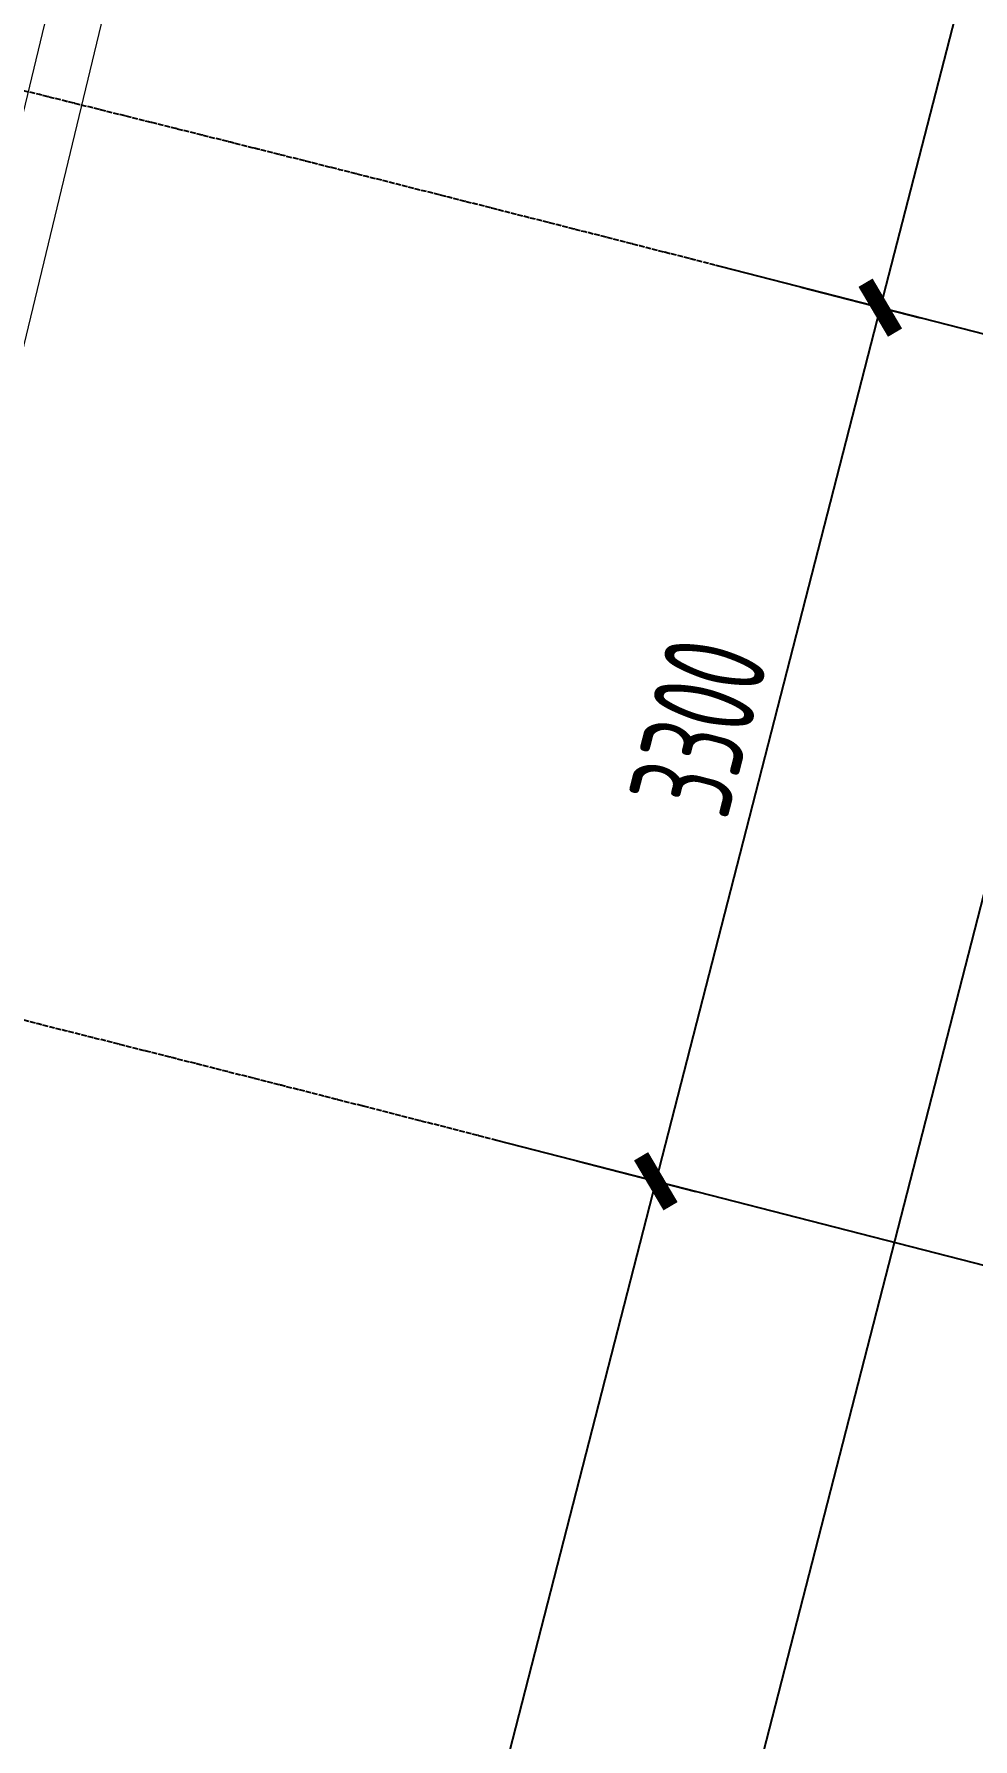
# Model space of a CAD drawing. Header units: millimetres. Extents: x 11677979 to 24947533, y -12764720 to -6308891.
# Drawn here: x 11851897 to 11855332, y -6405032 to -6398795 of the extents above; entities that cross this region are included whole.
import ezdxf

# ---------------------------------------------------------------- set-up
doc = ezdxf.new("R2010")
doc.units = ezdxf.units.MM
doc.header["$LTSCALE"] = 10
for name, pattern in [('A2-RG-AXIS$0$CENTER', [2, 1.25, -0.25, 0.25, -0.25]), ('A2-RG-AXIS$0$DOTE', [2.42, 2, -0.2, 0.02, -0.2]), ('A2-RI-F4$0$A2-RG-AXIS$0$CENTER', [2, 1.25, -0.25, 0.25, -0.25]), ('A2-RI-F4$0$A2-RG-AXIS$0$DOTE', [2.42, 2, -0.2, 0.02, -0.2])]:
    doc.linetypes.add(name, pattern=pattern)
for name, color, linetype in [('A2-RG-AXIS$0$A-AXIS', 1, 'Continuous'), ('A2-RG-AXIS$0$A-DIMS-100', 1, 'Continuous'), ('A2-RG-AXIS$0$A-GRID', 1, 'A2-RG-AXIS$0$CENTER'), ('A2-RI-F4$0$A2-RG-AXIS$0$A-AXIS', 1, 'Continuous'), ('A2-RI-F4$0$A2-RG-AXIS$0$A-DIMS-100', 1, 'Continuous'), ('A2-RI-F4$0$A2-RG-AXIS$0$A-GRID', 1, 'A2-RI-F4$0$A2-RG-AXIS$0$CENTER')]:
    doc.layers.add(name, color=color, linetype=linetype)
doc.layers.add('A2-RI-F4$0$A-WALL', color=7, linetype='Continuous', lineweight=5)
doc.styles.add('A2-RG-AXIS$0$XD2008', font='hzs.shx', dxfattribs={"width": 0.7, "bigfont": 'hztxt.shx'})
doc.styles.add('A2-RI-F4$0$A2-RG-AXIS$0$XD2008', font='hzs.shx', dxfattribs={"width": 0.7, "bigfont": 'hztxt.shx'})
doc.dimstyles.new('A2-RG-AXIS$0$XD150$0', dxfattribs={"dimscale": 150, "dimtxt": 2.5, "dimasz": 1, "dimexe": 1, "dimexo": 2, "dimgap": 0.5, "dimtad": 1, "dimdec": 0, "dimdsep": 46, "dimtxsty": 'A2-RG-AXIS$0$XD2008', "dimblk": 'A2-RG-AXIS$0$_ArchTick', "dimcen": 2.5, "dimclrt": 4, "dimaunit": 1, "dimadec": 0, "dimazin": 0, "dimtfac": 1, "dimtdec": 0, "dimtmove": 2, "dimatfit": 3, "dimfxl": 0, "dimtolj": 1, "dimtzin": 0, "dimarcsym": 0})
doc.dimstyles.new('A2-RI-F4$0$A2-RG-AXIS$0$XD150$0', dxfattribs={"dimscale": 150, "dimtxt": 2.5, "dimasz": 1, "dimexe": 1, "dimexo": 2, "dimgap": 0.5, "dimtad": 1, "dimdec": 0, "dimdsep": 46, "dimtxsty": 'A2-RI-F4$0$A2-RG-AXIS$0$XD2008', "dimblk": 'A2-RI-F4$0$A2-RG-AXIS$0$_ArchTick', "dimcen": 2.5, "dimclrt": 4, "dimaunit": 1, "dimadec": 0, "dimazin": 0, "dimtfac": 1, "dimtdec": 0, "dimtmove": 2, "dimatfit": 3, "dimfxl": 0, "dimtolj": 1, "dimtzin": 0, "dimarcsym": 0})

# ---------------------------------------------------------------- blocks, each defined once
blk = doc.blocks.new('A2-RG-AXIS$0$_ArchTick')
at = {"color": 0, "linetype": 'ByBlock', "const_width": 0.4}
blk.add_lwpolyline([(-0.5, -0.5), (0.5, 0.5)], dxfattribs=at)
blk = doc.blocks.new('*D437')
at = {"layer": 'A2-RG-AXIS$0$A-DIMS-100', "color": 0, "lineweight": -2, "ltscale": 3, "transparency": 16777216}
for p, q in [((11855847.8, -6395266.1), (11856283.6, -6395378.1)), ((11856138.3, -6395340.8), (11854993.5, -6399796.1)), ((11854702.9, -6399721.4), (11855138.8, -6399833.4))]:
    blk.add_line(p, q, dxfattribs=at)
at = {"layer": 'Defpoints', "color": 0, "ltscale": 3, "transparency": 16777216}
for p in [(11855557.2, -6395191.5), (11854412.4, -6399646.7), (11854993.5, -6399796.1)]:
    blk.add_point(p, dxfattribs=at)
at = {"layer": 'A2-RG-AXIS$0$A-DIMS-100', "color": 0, "lineweight": -2, "ltscale": 3, "transparency": 16777216, "xscale": 150, "yscale": 150, "zscale": 150}
for p, rotation in [((11856138.3, -6395340.8), 75.589284638493), ((11854993.5, -6399796.1), 255.589284638493)]:
    blk.add_blockref('A2-RG-AXIS$0$_ArchTick', p, dxfattribs=dict(at, rotation=rotation))
at = {"layer": 'A2-RG-AXIS$0$A-DIMS-100', "color": 4, "ltscale": 3, "transparency": 16777216, "insert": (11855311.7, -6397503.1), "char_height": 375, "attachment_point": 5, "rotation": 75.58928, "style": 'A2-RG-AXIS$0$XD2008'}
blk.add_mtext('\\A1;4600', dxfattribs=at)
blk = doc.blocks.new('*D438')
at = {"layer": 'A2-RG-AXIS$0$A-DIMS-100', "color": 0, "lineweight": -2, "ltscale": 3, "transparency": 16777216}
for p, q in [((11854702.9, -6399721.4), (11855138.8, -6399833.4)), ((11854993.5, -6399796.1), (11854172.2, -6402992.2)), ((11853881.7, -6402917.6), (11854317.5, -6403029.6))]:
    blk.add_line(p, q, dxfattribs=at)
at = {"layer": 'Defpoints', "color": 0, "ltscale": 3, "transparency": 16777216}
for p in [(11854412.4, -6399646.7), (11853591.1, -6402842.9), (11854172.2, -6402992.2)]:
    blk.add_point(p, dxfattribs=at)
at = {"layer": 'A2-RG-AXIS$0$A-DIMS-100', "color": 0, "lineweight": -2, "ltscale": 3, "transparency": 16777216, "xscale": 150, "yscale": 150, "zscale": 150}
for p, rotation in [((11854993.5, -6399796.1), 75.589284638493), ((11854172.2, -6402992.2), 255.589284638493)]:
    blk.add_blockref('A2-RG-AXIS$0$_ArchTick', p, dxfattribs=dict(at, rotation=rotation))
at = {"layer": 'A2-RG-AXIS$0$A-DIMS-100', "color": 4, "ltscale": 3, "transparency": 16777216, "insert": (11854328.6, -6401328.8), "char_height": 375, "attachment_point": 5, "rotation": 75.58928, "style": 'A2-RG-AXIS$0$XD2008'}
blk.add_mtext('\\A1;3300', dxfattribs=at)
blk = doc.blocks.new('*D439')
at = {"layer": 'A2-RG-AXIS$0$A-DIMS-100', "color": 0, "lineweight": -2, "ltscale": 3, "transparency": 16777216}
for p, q in [((11853881.7, -6402917.6), (11854317.5, -6403029.6)), ((11854172.2, -6402992.2), (11852405.3, -6409868.8)), ((11852114.7, -6409794.2), (11852550.5, -6409906.2))]:
    blk.add_line(p, q, dxfattribs=at)
at = {"layer": 'Defpoints', "color": 0, "ltscale": 3, "transparency": 16777216}
for p in [(11853591.1, -6402842.9), (11851824.1, -6409719.5), (11852405.3, -6409868.8)]:
    blk.add_point(p, dxfattribs=at)
at = {"layer": 'A2-RG-AXIS$0$A-DIMS-100', "color": 0, "lineweight": -2, "ltscale": 3, "transparency": 16777216, "xscale": 150, "yscale": 150, "zscale": 150}
for p, rotation in [((11854172.2, -6402992.2), 75.589284638493), ((11852405.3, -6409868.8), 255.589284638493)]:
    blk.add_blockref('A2-RG-AXIS$0$_ArchTick', p, dxfattribs=dict(at, rotation=rotation))
at = {"layer": 'A2-RG-AXIS$0$A-DIMS-100', "color": 4, "ltscale": 3, "transparency": 16777216, "insert": (11853034.5, -6406365.2), "char_height": 375, "attachment_point": 5, "rotation": 75.58928, "style": 'A2-RG-AXIS$0$XD2008'}
blk.add_mtext('\\A1;7100', dxfattribs=at)
blk = doc.blocks.new('*D441')
at = {"layer": 'A2-RG-AXIS$0$A-DIMS-100', "color": 0, "lineweight": -2, "ltscale": 3, "transparency": 16777216}
for p, q in [((11859481.3, -6381125.5), (11860788.8, -6381461.5)), ((11860643.5, -6381424.1), (11852132.1, -6414548.1)), ((11850969.9, -6414249.4), (11852277.4, -6414585.4))]:
    blk.add_line(p, q, dxfattribs=at)
at = {"layer": 'Defpoints', "color": 0, "ltscale": 3, "transparency": 16777216}
for p in [(11859190.7, -6381050.8), (11850679.3, -6414174.8), (11852132.1, -6414548.1)]:
    blk.add_point(p, dxfattribs=at)
at = {"layer": 'A2-RG-AXIS$0$A-DIMS-100', "color": 0, "lineweight": -2, "ltscale": 3, "transparency": 16777216, "xscale": 150, "yscale": 150, "zscale": 150}
for p, rotation in [((11860643.5, -6381424.1), 75.58928466042394), ((11852132.1, -6414548.1), 255.589284660424)]:
    blk.add_blockref('A2-RG-AXIS$0$_ArchTick', p, dxfattribs=dict(at, rotation=rotation))
at = {"layer": 'A2-RG-AXIS$0$A-DIMS-100', "color": 4, "ltscale": 3, "transparency": 16777216, "insert": (11856133.6, -6397920.8), "char_height": 375, "attachment_point": 5, "rotation": 75.58928, "style": 'A2-RG-AXIS$0$XD2008'}
blk.add_mtext('\\A1;34200', dxfattribs=at)
blk = doc.blocks.new('A2-RI-F4$0$A2-RG-AXIS$0$_ArchTick')
at = {"color": 0, "linetype": 'ByBlock', "const_width": 0.4}
blk.add_lwpolyline([(-0.5, -0.5), (0.5, 0.5)], dxfattribs=at)
blk = doc.blocks.new('*D962')
at = {"layer": 'A2-RI-F4$0$A2-RG-AXIS$0$A-DIMS-100', "color": 0, "lineweight": -2, "ltscale": 3, "transparency": 16777216}
for p, q in [((11855847.8, -6395266.1), (11856283.6, -6395378.1)), ((11856138.3, -6395340.8), (11854993.5, -6399796.1)), ((11854702.9, -6399721.4), (11855138.8, -6399833.4))]:
    blk.add_line(p, q, dxfattribs=at)
at = {"layer": 'Defpoints', "color": 0, "ltscale": 3, "transparency": 16777216}
for p in [(11855557.2, -6395191.5), (11854412.4, -6399646.7), (11854993.5, -6399796.1)]:
    blk.add_point(p, dxfattribs=at)
at = {"layer": 'A2-RI-F4$0$A2-RG-AXIS$0$A-DIMS-100', "color": 0, "lineweight": -2, "ltscale": 3, "transparency": 16777216, "xscale": 150, "yscale": 150, "zscale": 150}
for p, rotation in [((11856138.3, -6395340.8), 75.589284638493), ((11854993.5, -6399796.1), 255.589284638493)]:
    blk.add_blockref('A2-RI-F4$0$A2-RG-AXIS$0$_ArchTick', p, dxfattribs=dict(at, rotation=rotation))
at = {"layer": 'A2-RI-F4$0$A2-RG-AXIS$0$A-DIMS-100', "color": 4, "ltscale": 3, "transparency": 16777216, "insert": (11855311.7, -6397503.1), "char_height": 375, "attachment_point": 5, "rotation": 75.58928, "style": 'A2-RI-F4$0$A2-RG-AXIS$0$XD2008'}
blk.add_mtext('\\A1;4600', dxfattribs=at)
blk = doc.blocks.new('*D963')
at = {"layer": 'A2-RI-F4$0$A2-RG-AXIS$0$A-DIMS-100', "color": 0, "lineweight": -2, "ltscale": 3, "transparency": 16777216}
for p, q in [((11854702.9, -6399721.4), (11855138.8, -6399833.4)), ((11854993.5, -6399796.1), (11854172.2, -6402992.2)), ((11853881.7, -6402917.6), (11854317.5, -6403029.6))]:
    blk.add_line(p, q, dxfattribs=at)
at = {"layer": 'Defpoints', "color": 0, "ltscale": 3, "transparency": 16777216}
for p in [(11854412.4, -6399646.7), (11853591.1, -6402842.9), (11854172.2, -6402992.2)]:
    blk.add_point(p, dxfattribs=at)
at = {"layer": 'A2-RI-F4$0$A2-RG-AXIS$0$A-DIMS-100', "color": 0, "lineweight": -2, "ltscale": 3, "transparency": 16777216, "xscale": 150, "yscale": 150, "zscale": 150}
for p, rotation in [((11854993.5, -6399796.1), 75.589284638493), ((11854172.2, -6402992.2), 255.589284638493)]:
    blk.add_blockref('A2-RI-F4$0$A2-RG-AXIS$0$_ArchTick', p, dxfattribs=dict(at, rotation=rotation))
at = {"layer": 'A2-RI-F4$0$A2-RG-AXIS$0$A-DIMS-100', "color": 4, "ltscale": 3, "transparency": 16777216, "insert": (11854328.6, -6401328.8), "char_height": 375, "attachment_point": 5, "rotation": 75.58928, "style": 'A2-RI-F4$0$A2-RG-AXIS$0$XD2008'}
blk.add_mtext('\\A1;3300', dxfattribs=at)
blk = doc.blocks.new('*D964')
at = {"layer": 'A2-RI-F4$0$A2-RG-AXIS$0$A-DIMS-100', "color": 0, "lineweight": -2, "ltscale": 3, "transparency": 16777216}
for p, q in [((11853881.7, -6402917.6), (11854317.5, -6403029.6)), ((11854172.2, -6402992.2), (11852405.3, -6409868.8)), ((11852114.7, -6409794.2), (11852550.5, -6409906.2))]:
    blk.add_line(p, q, dxfattribs=at)
at = {"layer": 'Defpoints', "color": 0, "ltscale": 3, "transparency": 16777216}
for p in [(11853591.1, -6402842.9), (11851824.1, -6409719.5), (11852405.3, -6409868.8)]:
    blk.add_point(p, dxfattribs=at)
at = {"layer": 'A2-RI-F4$0$A2-RG-AXIS$0$A-DIMS-100', "color": 0, "lineweight": -2, "ltscale": 3, "transparency": 16777216, "xscale": 150, "yscale": 150, "zscale": 150}
for p, rotation in [((11854172.2, -6402992.2), 75.589284638493), ((11852405.3, -6409868.8), 255.589284638493)]:
    blk.add_blockref('A2-RI-F4$0$A2-RG-AXIS$0$_ArchTick', p, dxfattribs=dict(at, rotation=rotation))
at = {"layer": 'A2-RI-F4$0$A2-RG-AXIS$0$A-DIMS-100', "color": 4, "ltscale": 3, "transparency": 16777216, "insert": (11853034.5, -6406365.2), "char_height": 375, "attachment_point": 5, "rotation": 75.58928, "style": 'A2-RI-F4$0$A2-RG-AXIS$0$XD2008'}
blk.add_mtext('\\A1;7100', dxfattribs=at)
blk = doc.blocks.new('*D966')
at = {"layer": 'A2-RI-F4$0$A2-RG-AXIS$0$A-DIMS-100', "color": 0, "lineweight": -2, "ltscale": 3, "transparency": 16777216}
for p, q in [((11859481.3, -6381125.5), (11860788.8, -6381461.5)), ((11860643.5, -6381424.1), (11852132.1, -6414548.1)), ((11850969.9, -6414249.4), (11852277.4, -6414585.4))]:
    blk.add_line(p, q, dxfattribs=at)
at = {"layer": 'Defpoints', "color": 0, "ltscale": 3, "transparency": 16777216}
for p in [(11859190.7, -6381050.8), (11850679.3, -6414174.8), (11852132.1, -6414548.1)]:
    blk.add_point(p, dxfattribs=at)
at = {"layer": 'A2-RI-F4$0$A2-RG-AXIS$0$A-DIMS-100', "color": 0, "lineweight": -2, "ltscale": 3, "transparency": 16777216, "xscale": 150, "yscale": 150, "zscale": 150}
for p, rotation in [((11860643.5, -6381424.1), 75.58928466042394), ((11852132.1, -6414548.1), 255.589284660424)]:
    blk.add_blockref('A2-RI-F4$0$A2-RG-AXIS$0$_ArchTick', p, dxfattribs=dict(at, rotation=rotation))
at = {"layer": 'A2-RI-F4$0$A2-RG-AXIS$0$A-DIMS-100', "color": 4, "ltscale": 3, "transparency": 16777216, "insert": (11856133.6, -6397920.8), "char_height": 375, "attachment_point": 5, "rotation": 75.58928, "style": 'A2-RI-F4$0$A2-RG-AXIS$0$XD2008'}
blk.add_mtext('\\A1;34200', dxfattribs=at)
blk = doc.blocks.new('A2-RG-AXIS')
at = {"layer": 'A2-RG-AXIS$0$A-AXIS', "ltscale": 3}
for p, q in [((11856446.3, -6400169.4), (11854412.4, -6399646.7)), ((11855625, -6403365.5), (11853591.1, -6402842.9))]:
    blk.add_line(p, q, dxfattribs=at)
at = {"layer": 'A2-RG-AXIS$0$A-GRID', "linetype": 'A2-RG-AXIS$0$DOTE'}
for radius in [304100, 300800]:
    blk.add_arc((11778730.7, -6694178.7), radius, 75.589285, 95.407644, dxfattribs=at)
at = {"layer": 'A2-RG-AXIS$0$A-DIMS-100', "ltscale": 3}
dim = blk.add_aligned_dim(p1=(11859190.7, -6381050.8), p2=(11850679.3, -6414174.8), distance=1500, dimstyle='A2-RG-AXIS$0$XD150$0', dxfattribs=at)
dim.commit()
dim.dimension.update_dxf_attribs({"geometry": '*D441', "text_midpoint": (11856133.6, -6397920.8)})
for base, p1, p2, picture, middle in [((11854993.5, -6399796.1), (11855557.2, -6395191.5), (11854412.4, -6399646.7), '*D437', (11855311.7, -6397503.1)), ((11854172.2, -6402992.2), (11854412.4, -6399646.7), (11853591.1, -6402842.9), '*D438', (11854328.6, -6401328.8)), ((11852405.3, -6409868.8), (11853591.1, -6402842.9), (11851824.1, -6409719.5), '*D439', (11853034.5, -6406365.2))]:
    dim = blk.add_linear_dim(base=base, p1=p1, p2=p2, angle=75.58928, dimstyle='A2-RG-AXIS$0$XD150$0', dxfattribs=at)
    dim.commit()
    dim.dimension.update_dxf_attribs({"geometry": picture, "text_midpoint": middle})
blk = doc.blocks.new('A2-RI-F4$0$A2-RG-AXIS')
at = {"layer": 'A2-RI-F4$0$A2-RG-AXIS$0$A-AXIS', "ltscale": 3}
for p, q in [((11856446.3, -6400169.4), (11854412.4, -6399646.7)), ((11855625, -6403365.5), (11853591.1, -6402842.9))]:
    blk.add_line(p, q, dxfattribs=at)
at = {"layer": 'A2-RI-F4$0$A2-RG-AXIS$0$A-GRID', "linetype": 'A2-RI-F4$0$A2-RG-AXIS$0$DOTE'}
for radius in [304100, 300800]:
    blk.add_arc((11778730.7, -6694178.7), radius, 75.589285, 95.407644, dxfattribs=at)
at = {"layer": 'A2-RI-F4$0$A2-RG-AXIS$0$A-DIMS-100', "ltscale": 3}
dim = blk.add_aligned_dim(p1=(11859190.7, -6381050.8), p2=(11850679.3, -6414174.8), distance=1500, dimstyle='A2-RI-F4$0$A2-RG-AXIS$0$XD150$0', dxfattribs=at)
dim.commit()
dim.dimension.update_dxf_attribs({"geometry": '*D966', "text_midpoint": (11856133.6, -6397920.8)})
for base, p1, p2, picture, middle in [((11854993.5, -6399796.1), (11855557.2, -6395191.5), (11854412.4, -6399646.7), '*D962', (11855311.7, -6397503.1)), ((11854172.2, -6402992.2), (11854412.4, -6399646.7), (11853591.1, -6402842.9), '*D963', (11854328.6, -6401328.8)), ((11852405.3, -6409868.8), (11853591.1, -6402842.9), (11851824.1, -6409719.5), '*D964', (11853034.5, -6406365.2))]:
    dim = blk.add_linear_dim(base=base, p1=p1, p2=p2, angle=75.58928, dimstyle='A2-RI-F4$0$A2-RG-AXIS$0$XD150$0', dxfattribs=at)
    dim.commit()
    dim.dimension.update_dxf_attribs({"geometry": picture, "text_midpoint": middle})
blk = doc.blocks.new('A2-RI-F4')
at = {"layer": 'A2-RI-F4$0$A-WALL'}
for p, q in [((11854521.1, -6388889.5), (11851145, -6402896.5)), ((11852155, -6397846.2), (11851556.1, -6400330.8))]:
    blk.add_line(p, q, dxfattribs=at)
blk.add_blockref('A2-RI-F4$0$A2-RG-AXIS', (0, 0))

msp = doc.modelspace()

# ---------------------------------------------------------------- block references
for name in ['A2-RI-F4', 'A2-RG-AXIS']:
    msp.add_blockref(name, (0, 0))

doc.saveas('drawing.dxf')
